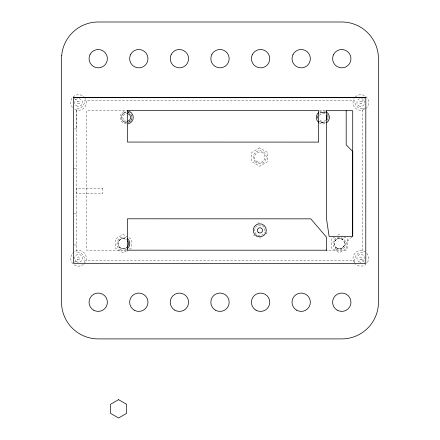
<?xml version="1.0" encoding="UTF-8"?>
<svg xmlns="http://www.w3.org/2000/svg" width="440" height="440" viewBox="0 0 440 440"><rect width="100%" height="100%" fill="white"/><g stroke="black" fill="none" stroke-linecap="round" stroke-linejoin="round"><path stroke-width="0.33" stroke-dasharray="2.2 1.65" d="M76.681 110.616L76.642 252.307A7.2 7.2 0 0 1 84.496 260.166L354.778 260.238A7.2 7.2 0 0 1 362.637 252.384L362.675 108.597A7.2 7.2 0 0 1 354.822 100.738L84.541 100.667A7.2 7.2 0 0 1 76.681 108.521L76.675 128.947L73.535 128.947M84.496 263.307L84.496 260.166M354.778 263.346L354.778 260.238M130.741 120.764C132.341 118.888 132.325 115.907 130.708 114.043M343.404 247C345.334 244.778 344.845 241.038 342.402 239.393M119.719 239.844C117.524 241.802 117.546 245.581 119.757 247.517A5.236 5.236 0 0 0 126.929 247.44L125.23 248.534L125.873 248.226L122.645 248.859L123.36 248.897L121.374 248.534L122.051 248.749L119.268 247M335.786 239.844C333.591 241.802 333.614 245.581 335.825 247.517M128.062 122.485L129.784 121.666L131.159 120.186M343.822 246.422L341.297 248.534L341.941 248.226L338.712 248.859L339.427 248.897L337.442 248.534L338.118 248.749L335.335 247M74.404 262.405L77.567 259.237M361.752 101.668L364.92 98.505M351.791 237.001L346.181 242.616L346.181 250.212L326.97 250.206M124.184 112.838C121.105 114.389 120.544 119.037 123.162 121.281M129.784 121.666L130.334 121.209M119.757 247.517A5.236 5.236 0 0 1 119.235 240.367L122.001 238.59L121.325 238.81L123.305 238.425L122.59 238.475L124.603 238.59L123.904 238.458L126.319 239.487M335.297 240.367L338.069 238.59L337.392 238.81L339.372 238.425L338.657 238.475L341.891 239.074L341.248 238.772L342.958 239.844M257.653 223.322L258.687 222.519M265.991 234.075L267.025 233.272L266.849 231.974M325.902 113.157A5.236 5.236 0 0 0 319.748 113.223L320.348 112.838M126.621 250.844L123.222 252.808L115.28 248.226L115.28 239.058L123.222 234.476L127.754 237.094M129.459 249.211L131.159 248.226L131.159 239.058L128.326 237.424M334.901 236.891L331.496 238.854L331.496 248.023L339.438 252.604L347.375 248.023L347.375 238.854L343.97 236.891M337.733 235.257L339.438 234.273L341.138 235.257M126.599 249.26L123.926 250.179L86.636 250.212L86.636 110.616L126.462 110.616M123.585 113.223L126.709 112.189A5.236 5.236 0 0 0 121.468 117.453A5.236 5.236 0 0 0 126.764 122.661L124.779 122.298M319.748 113.223L321.569 112.354L320.892 112.574L324.17 112.354M323.527 122.623L325.441 121.99A5.236 5.236 0 0 1 319.325 121.281M322.157 112.239L322.872 112.189M320.942 122.298L324.225 122.485M362.675 108.597L365.816 108.592M319.33 110.682L325.881 110.682M73.524 168.234L76.681 168.234M74.14 213.543L76.654 213.543M74.135 244.97L76.648 244.97M123.926 250.179L126.671 250.179M322.212 122.623L322.927 122.661M126.528 121.33L125.692 121.22A3.927 3.927 0 0 1 126.709 113.498M126.022 237.705C117.414 233.536 112.75 248.76 122.221 250.118M323.472 112.222L325.391 112.838L324.748 112.536M127.952 112.426L130.295 113.608M253.545 235.12L254.755 235.615M259.606 237.595L260.821 238.09M321.618 122.513L318.835 120.764M128.585 112.536L129.228 112.838M125.455 122.513L122.672 120.764M361.697 259.325L364.87 262.454M74.448 98.428L77.611 101.591M327.294 114.62L328.097 117.095L327.322 120.186A5.236 5.236 0 0 0 326.87 114.043M119.235 240.367A5.236 5.236 0 0 1 126.335 239.393M127.309 112.222A5.236 5.236 0 0 1 127.364 122.623M126.412 123.965A6.545 6.545 0 0 1 120.159 117.414A6.545 6.545 0 0 1 126.434 110.886M325.039 123.602A6.545 6.545 0 0 1 318.604 122.392M319.66 111.722A6.545 6.545 0 0 1 325.705 111.524M325.65 120.203A3.927 3.927 0 0 1 322.872 121.352L321.855 121.22A3.927 3.927 0 0 1 319.468 119.389M319.468 115.462A3.927 3.927 0 0 1 325.65 114.648M263.456 234.009A5.236 5.236 0 0 1 254.832 232.095A5.236 5.236 0 0 1 260.211 225.088A5.236 5.236 0 0 1 264.286 232.925M84.612 97.532A7.86 7.86 0 0 1 74.531 109.274M72.463 107.498A7.86 7.86 0 0 1 73.293 96.663A7.86 7.86 0 0 1 84.156 97.026M83.517 264.385A7.86 7.86 0 0 1 70.983 260.48A7.86 7.86 0 0 1 79.536 250.52A7.86 7.86 0 0 1 85.294 262.317M354.024 262.24A7.86 7.86 0 0 1 360.14 250.487A7.86 7.86 0 0 1 368.209 260.997A7.86 7.86 0 0 1 355.273 263.868M355.273 96.96A7.86 7.86 0 0 1 368.209 99.831A7.86 7.86 0 0 1 360.14 110.341A7.86 7.86 0 0 1 354.024 98.588M102.856 188.276L102.85 193.518L76.665 193.507L76.665 188.271L102.856 188.276M317.713 116.501L317.906 119.097A5.236 5.236 0 0 1 317.889 115.808L317.713 116.501M259.688 147.928L251.752 152.51L251.752 161.678L259.688 166.26L267.625 161.678L267.625 152.51L259.688 147.928M360.173 103.73A1.309 1.309 0 0 0 362.137 102.592A1.309 1.309 0 0 0 360.173 101.459A1.309 1.309 0 0 0 360.173 103.73M360.118 259.518A1.309 1.309 0 0 0 362.093 258.406A1.309 1.309 0 0 0 360.14 257.246A1.309 1.309 0 0 0 360.118 259.518M77.88 103.653A1.309 1.309 0 0 0 79.844 102.52A1.309 1.309 0 0 0 77.88 101.382A1.309 1.309 0 0 0 77.88 103.653M77.836 259.446A1.309 1.309 0 0 0 79.805 258.313A1.309 1.309 0 0 0 77.836 257.18A1.309 1.309 0 0 0 77.836 259.446M257.131 161.772A5.236 5.236 0 0 0 264.99 157.234A5.236 5.236 0 0 0 257.131 152.697A5.236 5.236 0 0 0 257.131 161.772M76.571 105.919A3.927 3.927 0 0 0 82.467 102.514A3.927 3.927 0 0 0 76.571 99.116A3.927 3.927 0 0 0 76.571 105.919M76.246 261.503A3.927 3.927 0 0 0 82.445 258.698A3.927 3.927 0 0 0 76.918 254.733A3.927 3.927 0 0 0 76.246 261.503M358.864 105.919A3.927 3.927 0 0 0 364.755 102.514A3.927 3.927 0 0 0 358.864 99.116A3.927 3.927 0 0 0 358.864 105.919M358.864 261.712A3.927 3.927 0 0 0 364.755 258.313A3.927 3.927 0 0 0 358.864 254.909A3.927 3.927 0 0 0 358.864 261.712M336.518 248.056A5.236 5.236 0 0 0 344.603 243.936A5.236 5.236 0 0 0 336.991 238.997A5.236 5.236 0 0 0 336.518 248.056M255.162 161.904A6.545 6.545 0 0 0 266.09 158.873A6.545 6.545 0 0 0 258.005 150.926A6.545 6.545 0 0 0 255.162 161.904M336.155 249.233A6.435 6.435 0 0 0 345.802 243.661A6.435 6.435 0 0 0 336.155 238.09A6.435 6.435 0 0 0 336.155 249.233"/><path stroke-width="0.66" d="M127.452 250.228L127.463 218.796L310.789 218.845L326.497 237.182L326.497 250.278M127.49 110.633L127.479 142.06L318.67 142.109L318.675 110.682L127.149 110.616M365.822 97.597L365.778 263.384L73.496 263.307L73.541 97.521L365.822 97.597L73.541 97.548M127.518 248.606C130.62 246.186 130.515 241.043 127.468 238.612M127.358 250.179L326.97 250.206M352.726 236.066L352.726 151.476L346.181 144.925L346.181 110.616M127.727 240.856A5.236 5.236 0 0 1 127.336 247M127.573 110.935A6.545 6.545 0 0 1 128.112 123.822M326.205 111.793A6.545 6.545 0 0 1 326.562 122.832M318.604 122.392A6.545 6.545 0 0 1 318.72 112.36M127.727 113.63A3.927 3.927 0 0 1 127.727 121.22M326.271 115.462A3.927 3.927 0 0 1 326.271 119.389M326.535 110.682L326.502 218.851L329.12 236.396L352.688 236.401L352.721 110.693L326.535 110.682M61.661 55.814L61.55 302.231A36.669 36.669 0 0 0 98.219 338.899L341.781 338.899A36.669 36.669 0 0 0 378.45 302.231L378.45 58.691A36.68 36.68 0 0 0 341.781 22L98.219 22A36.68 36.68 0 0 0 62.002 52.954L61.661 55.814M90.052 54.505L89.502 55.836A9.169 9.169 0 0 0 98.219 67.832L99.649 67.722A9.169 9.169 0 0 0 105.633 64.053L106.387 62.827A9.169 9.169 0 0 0 103.604 51.249L101.052 49.946L98.219 49.5A9.169 9.169 0 0 0 90.052 54.505M130.642 54.505L130.092 55.836A9.169 9.169 0 0 0 138.809 67.832L140.245 67.722A9.169 9.169 0 0 0 146.229 64.053L146.977 62.827A9.169 9.169 0 0 0 140.245 49.61L138.809 49.5A9.169 9.169 0 0 0 130.642 54.505M171.237 54.505L170.687 55.836A9.169 9.169 0 0 0 179.405 67.832L180.84 67.722A9.169 9.169 0 0 0 186.824 64.053L187.572 62.827A9.169 9.169 0 0 0 180.84 49.61L179.405 49.5A9.169 9.169 0 0 0 171.237 54.505M211.833 54.505L211.282 55.836A9.169 9.169 0 0 0 220 67.832L221.436 67.722A9.169 9.169 0 0 0 227.414 64.053L228.168 62.827A9.169 9.169 0 0 0 221.436 49.61L220 49.5A9.169 9.169 0 0 0 211.833 54.505M252.428 54.505L251.878 55.836A9.169 9.169 0 0 0 260.596 67.832L262.031 67.722A9.169 9.169 0 0 0 268.01 64.053L268.763 62.827A9.169 9.169 0 0 0 262.031 49.61L260.596 49.5A9.169 9.169 0 0 0 252.428 54.505M293.024 54.505L292.474 55.836A9.169 9.169 0 0 0 301.191 67.832L302.621 67.722A9.169 9.169 0 0 0 308.605 64.053L309.359 62.827A9.169 9.169 0 0 0 302.621 49.61L301.191 49.5A9.169 9.169 0 0 0 293.024 54.505M333.614 54.505L333.064 55.836A9.169 9.169 0 0 0 341.781 67.832L343.216 67.722A9.169 9.169 0 0 0 349.201 64.053L349.949 62.827A9.169 9.169 0 0 0 343.216 49.61L341.781 49.5A9.169 9.169 0 0 0 333.614 54.505M118.564 399.668L110.627 404.25L110.627 413.418L118.564 418L126.5 413.418L126.5 404.25L118.564 399.668M337.2 310.173A9.169 9.169 0 0 0 350.95 302.231A9.169 9.169 0 0 0 337.2 294.294A9.169 9.169 0 0 0 337.2 310.173M296.604 310.173A9.169 9.169 0 0 0 310.354 302.231A9.169 9.169 0 0 0 296.604 294.294A9.169 9.169 0 0 0 296.604 310.173M256.009 310.173A9.169 9.169 0 0 0 269.759 302.231A9.169 9.169 0 0 0 256.009 294.294A9.169 9.169 0 0 0 256.009 310.173M215.419 310.173A9.169 9.169 0 0 0 229.169 302.231A9.169 9.169 0 0 0 215.419 294.294A9.169 9.169 0 0 0 215.419 310.173M93.632 310.173A9.169 9.169 0 0 0 107.382 302.231A9.169 9.169 0 0 0 93.632 294.294A9.169 9.169 0 0 0 93.632 310.173M174.823 310.173A9.169 9.169 0 0 0 188.573 302.231A9.169 9.169 0 0 0 174.823 294.294A9.169 9.169 0 0 0 174.823 310.173M134.228 310.173A9.169 9.169 0 0 0 147.978 302.231A9.169 9.169 0 0 0 134.228 294.294A9.169 9.169 0 0 0 134.228 310.173M256.476 235.978A6.545 6.545 0 0 0 266.299 230.307A6.545 6.545 0 0 0 256.476 224.637A6.545 6.545 0 0 0 256.476 235.978M258.621 232.639A2.618 2.618 0 0 0 262.554 230.368A2.618 2.618 0 0 0 258.621 228.102A2.618 2.618 0 0 0 258.621 232.639"/></g></svg>
